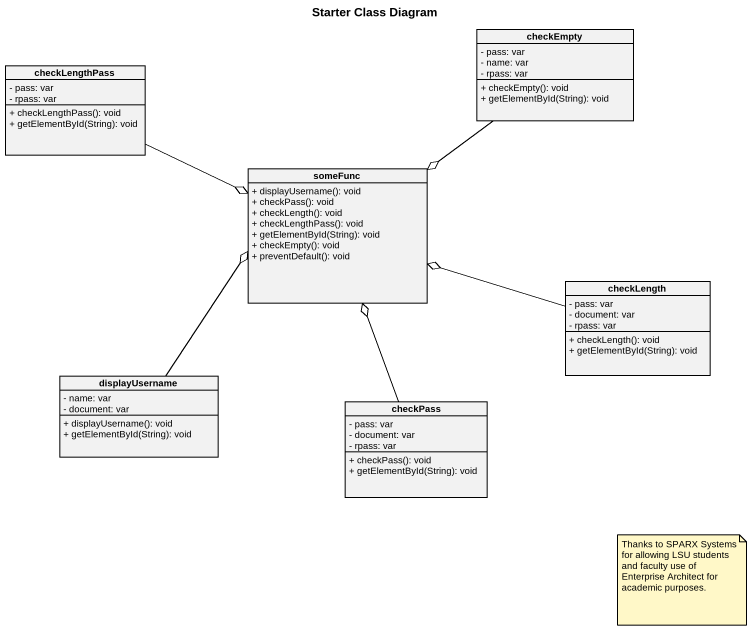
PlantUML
@startuml
title Starter Class Diagram
hide circle
hide empty members
skinparam classAttributeIconSize 0
class checkEmpty {
  - pass: var
  - name: var
  - rpass: var
  + checkEmpty(): void
  + getElementById(String): void
}
class checkLengthPass {
  - pass: var
  - rpass: var
  + checkLengthPass(): void
  + getElementById(String): void
}
class someFunc {
  + displayUsername(): void
  + checkPass(): void
  + checkLength(): void
  + checkLengthPass(): void
  + getElementById(String): void
  + checkEmpty(): void
  + preventDefault(): void
}
class checkLength {
  - pass: var
  - document: var
  - rpass: var
  + checkLength(): void
  + getElementById(String): void
}
class displayUsername {
  - name: var
  - document: var
  + displayUsername(): void
  + getElementById(String): void
}
class checkPass {
  - pass: var
  - document: var
  - rpass: var
  + checkPass(): void
  + getElementById(String): void
}
checkEmpty --o someFunc
checkLengthPass -right-o someFunc
checkLength -left-o someFunc
displayUsername -up-o someFunc
checkPass -up-o someFunc
note as N1
  Thanks to SPARX Systems for allowing LSU students and faculty use of Enterprise Architect for academic purposes.
end note
@enduml
